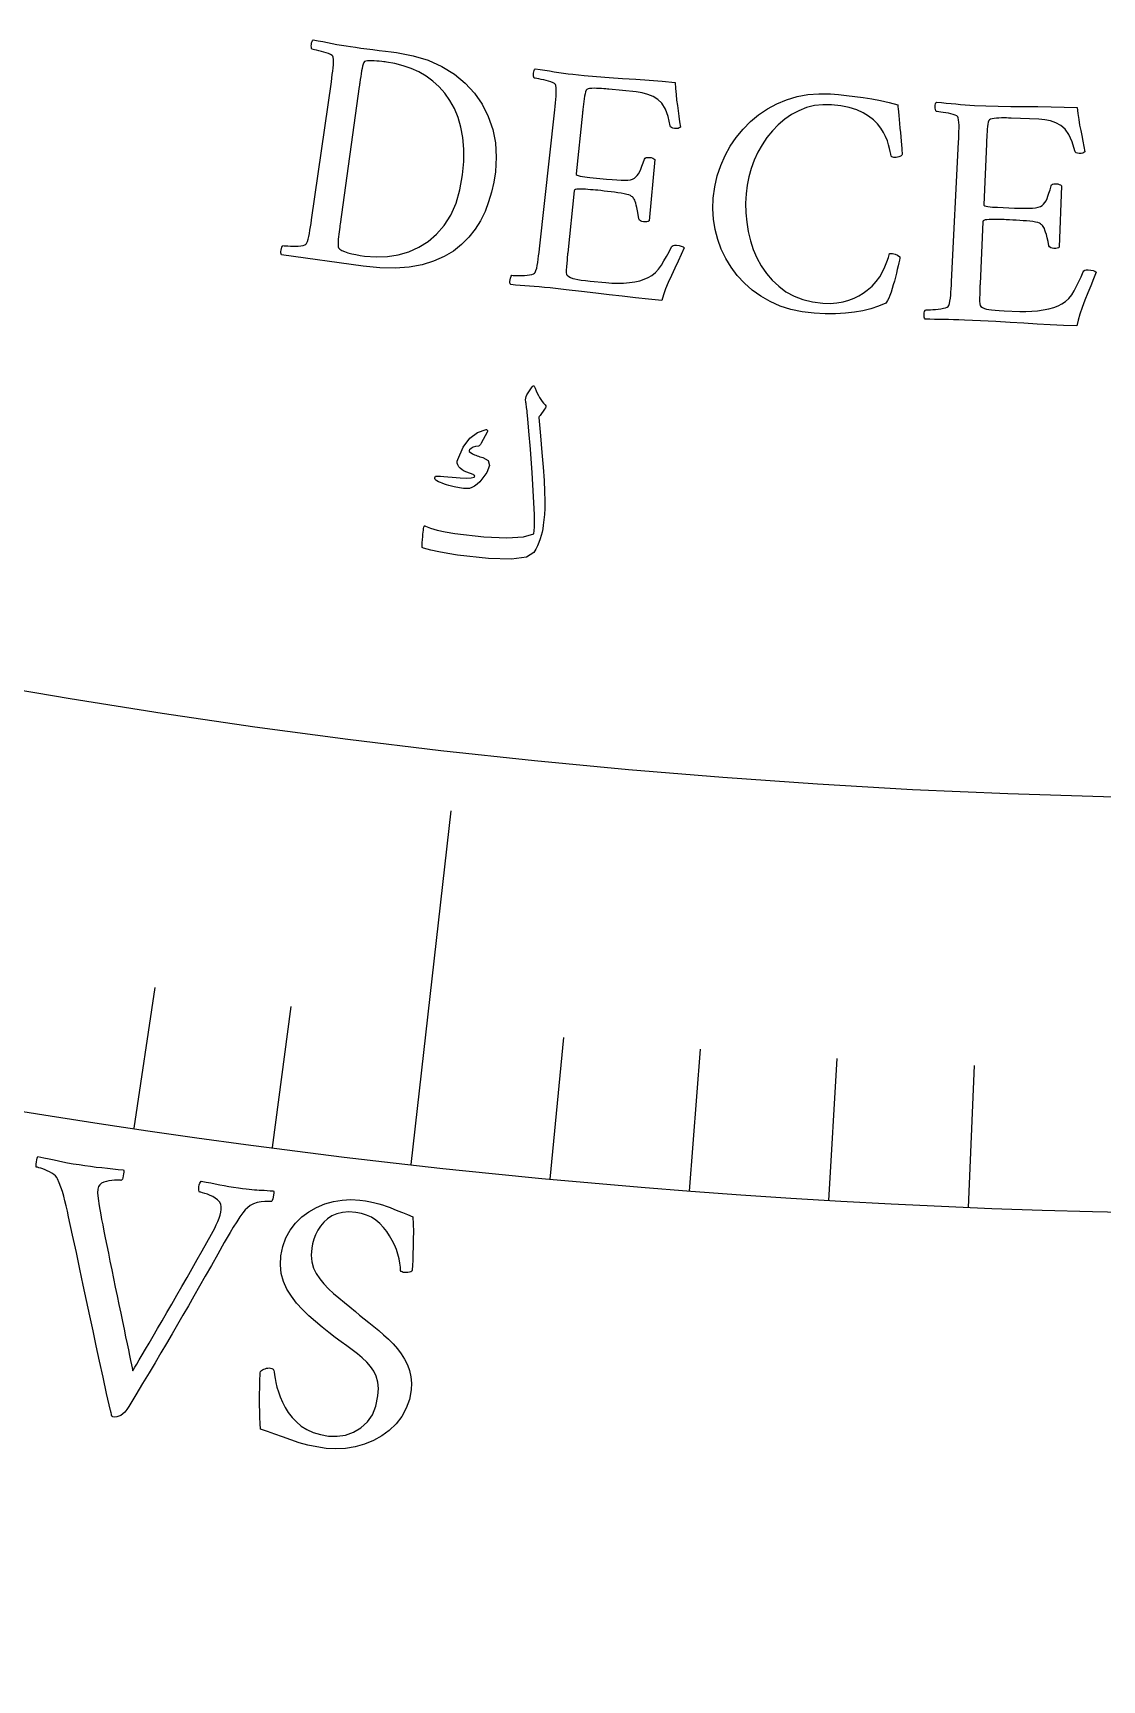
# Model space of a CAD drawing. Header units: millimetres. Extents: x -83 to 83, y -82 to 91.
# Drawn here: x -10.54 to -1.61, y -69.47 to -55.72 of the extents above; entities that cross this region are included whole.
import ezdxf

# ---------------------------------------------------------------- set-up
doc = ezdxf.new("R2010")
doc.units = ezdxf.units.MM
for name, color, linetype in [('CUT_OUTER', 1, 'Continuous'), ('ENGRAVE', 7, 'Continuous'), ('ENGRAVE_FINE', 8, 'Continuous'), ('TEXT', 5, 'Continuous')]:
    doc.layers.add(name, color=color, linetype=linetype)

msp = doc.modelspace()

# ---------------------------------------------------------------- linework, layer by layer
at = {"layer": 'CUT_OUTER'}
msp.add_arc((0, 0), 82.5, 179.648438, 0, dxfattribs=at)
at = {"layer": 'ENGRAVE'}
msp.add_lwpolyline([(-7.3814, -65.1708), (-7.0472, -62.2197)], dxfattribs=at)
for radius in [80.85, 80.85, 78.6844, 74.6625, 74.6625, 71.4862, 65.5875, 65.5875, 62.1225]:
    msp.add_circle((0, 0), radius, dxfattribs=at)
at = {"layer": 'ENGRAVE_FINE'}
for points in [[(-9.6943, -64.8671), (-9.5187, -63.6922)], [(-8.5392, -65.0292), (-8.3846, -63.8513)], [(-6.2212, -65.2918), (-6.1085, -64.1091)], [(-5.0589, -65.3921), (-4.9672, -64.2076)], [(-3.8949, -65.4717), (-3.8244, -64.2858)], [(-2.7297, -65.5307), (-2.6803, -64.3437)]]:
    msp.add_lwpolyline(points, dxfattribs=at)
at = {"layer": 'TEXT'}
for points in [[(-7.5057, -55.8887), (-7.3668, -55.9145), (-7.2399, -55.953), (-7.1248, -56.0043), (-7.0215, -56.0685), (-6.9308, -56.1435), (-6.8533, -56.2272), (-6.7891, -56.3198), (-6.7383, -56.4213), (-6.7014, -56.5297), (-6.6792, -56.6432), (-6.6717, -56.7618), (-6.6791, -56.8855), (-6.6921, -56.9707), (-6.7108, -57.0541), (-6.7354, -57.1358), (-6.7657, -57.2158), (-6.8028, -57.2923), (-6.8477, -57.3636), (-6.9003, -57.4298), (-6.9607, -57.4908), (-7.0296, -57.5451), (-7.1078, -57.5914), (-7.1951, -57.6295), (-7.2917, -57.6596), (-7.3983, -57.6799), (-7.5157, -57.6889), (-7.6437, -57.6866), (-7.7823, -57.6729), (-8.4636, -57.5769), (-8.4675, -57.5696), (-8.4694, -57.5605), (-8.4695, -57.5495), (-8.4677, -57.5368), (-8.4647, -57.5241), (-8.4611, -57.5137), (-8.457, -57.5055), (-8.4523, -57.4995), (-8.4421, -57.5007), (-8.4284, -57.5019), (-8.4112, -57.5031), (-8.3904, -57.5043), (-8.368, -57.505), (-8.346, -57.5048), (-8.3244, -57.5036), (-8.3032, -57.5014), (-8.2845, -57.4983), (-8.2705, -57.4941), (-8.2611, -57.489), (-8.2564, -57.4828), (-8.2489, -57.4657), (-8.2422, -57.446), (-8.2365, -57.4237), (-8.2316, -57.3988), (-8.2271, -57.3721), (-8.2227, -57.3443), (-8.2183, -57.3155), (-8.2139, -57.2856), (-8.0485, -56.1322), (-8.0443, -56.1021), (-8.0404, -56.073), (-8.0368, -56.0447), (-8.0334, -56.0172), (-8.031, -55.9913), (-8.0302, -55.9679), (-8.0309, -55.9469), (-8.0331, -55.9283), (-8.0357, -55.92), (-8.0429, -55.9121), (-8.0549, -55.9045), (-8.0715, -55.8973), (-8.0909, -55.8906), (-8.1108, -55.8843), (-8.1313, -55.8784), (-8.1523, -55.8729), (-8.172, -55.8682), (-8.1884, -55.8645), (-8.2015, -55.8617), (-8.2113, -55.86), (-8.2139, -55.8529), (-8.2155, -55.8439), (-8.2158, -55.8329), (-8.2151, -55.8199), (-8.2131, -55.8072), (-8.2099, -55.7967), (-8.2055, -55.7885), (-8.1999, -55.7826), (-8.1597, -55.79), (-8.1199, -55.7975), (-8.0805, -55.8051), (-8.0414, -55.8128), (-8.0026, -55.8202), (-7.9641, -55.827), (-7.9258, -55.8333), (-7.8878, -55.8389), (-7.8467, -55.8446), (-7.8018, -55.8506), (-7.7532, -55.857), (-7.7009, -55.8636), (-7.648, -55.8702), (-7.5978, -55.8766), (-7.5504, -55.8828), (-7.5057, -55.8887)], [(-7.8153, -56.1707), (-7.9755, -57.3221), (-7.9771, -57.3333), (-7.979, -57.3474), (-7.9814, -57.3644), (-7.9842, -57.3844), (-7.9869, -57.4057), (-7.989, -57.4267), (-7.9906, -57.4475), (-7.9916, -57.468), (-7.9919, -57.4864), (-7.9915, -57.5008), (-7.9904, -57.5113), (-7.9885, -57.5178), (-7.9785, -57.5296), (-7.9622, -57.5405), (-7.9395, -57.5505), (-7.9105, -57.5596), (-7.8776, -57.5678), (-7.8434, -57.5751), (-7.8077, -57.5816), (-7.7707, -57.5871), (-7.6744, -57.5947), (-7.5807, -57.5913), (-7.4896, -57.5768), (-7.4013, -57.5512), (-7.3177, -57.5141), (-7.2406, -57.465), (-7.1701, -57.4039), (-7.1063, -57.3308), (-7.0513, -57.2451), (-7.0075, -57.1462), (-6.9748, -57.0342), (-6.9532, -56.909), (-6.9435, -56.7977), (-6.9426, -56.6942), (-6.9505, -56.5984), (-6.967, -56.5103), (-6.9911, -56.4295), (-7.0214, -56.3554), (-7.058, -56.2881), (-7.101, -56.2275), (-7.1491, -56.1735), (-7.2014, -56.126), (-7.258, -56.0849), (-7.3188, -56.0502), (-7.3827, -56.0215), (-7.449, -55.9982), (-7.5174, -55.9803), (-7.5881, -55.9678), (-7.598, -55.9666), (-7.6112, -55.9651), (-7.6279, -55.9632), (-7.648, -55.9611), (-7.6695, -55.9591), (-7.6904, -55.9578), (-7.7106, -55.957), (-7.7303, -55.9568), (-7.7477, -55.9578), (-7.7612, -55.9603), (-7.7707, -55.9645), (-7.7764, -55.9702), (-7.7821, -55.9847), (-7.7873, -56.0015), (-7.7919, -56.0207), (-7.7961, -56.0422), (-7.7999, -56.0652), (-7.8036, -56.0888), (-7.8072, -56.1129), (-7.8107, -56.1375), (-7.8113, -56.1417), (-7.8119, -56.1458), (-7.8124, -56.15), (-7.813, -56.1541), (-7.8136, -56.1583), (-7.8142, -56.1624), (-7.8147, -56.1666), (-7.8153, -56.1707)], [(-6.0331, -56.0696), (-5.9369, -56.0794), (-5.8358, -56.0884), (-5.7299, -56.0967), (-5.6191, -56.1042), (-5.5066, -56.1117), (-5.3955, -56.1198), (-5.2859, -56.1287), (-5.1777, -56.1382), (-5.1751, -56.1893), (-5.1712, -56.2385), (-5.1661, -56.2856), (-5.1597, -56.3307), (-5.1529, -56.3752), (-5.1465, -56.4203), (-5.1406, -56.4661), (-5.1349, -56.5126), (-5.1435, -56.5179), (-5.1544, -56.5213), (-5.1675, -56.5227), (-5.1828, -56.5222), (-5.1984, -56.5196), (-5.2097, -56.5148), (-5.2167, -56.508), (-5.2193, -56.4992), (-5.2365, -56.4224), (-5.2595, -56.3601), (-5.2882, -56.3123), (-5.3228, -56.279), (-5.3622, -56.2557), (-5.4055, -56.2375), (-5.4527, -56.2245), (-5.5038, -56.2167), (-5.7326, -56.1938), (-5.7425, -56.1929), (-5.7558, -56.1918), (-5.7725, -56.1905), (-5.7926, -56.1891), (-5.8142, -56.1878), (-5.8351, -56.1872), (-5.8554, -56.1871), (-5.875, -56.1876), (-5.8924, -56.1891), (-5.9058, -56.1921), (-5.9152, -56.1965), (-5.9207, -56.2024), (-5.9259, -56.217), (-5.9305, -56.2337), (-5.9345, -56.2526), (-5.9378, -56.2737), (-5.9408, -56.296), (-5.9436, -56.3187), (-5.9463, -56.3418), (-5.9489, -56.3652), (-5.9498, -56.3744), (-5.9507, -56.3826), (-5.9514, -56.3897), (-5.9521, -56.3958), (-6.0055, -56.9016), (-6.0037, -56.9068), (-5.9974, -56.9116), (-5.9866, -56.9157), (-5.9711, -56.9192), (-5.9528, -56.9224), (-5.9334, -56.9253), (-5.9129, -56.9279), (-5.8914, -56.9304), (-5.7507, -56.9447), (-5.705, -56.949), (-5.6646, -56.952), (-5.6295, -56.9537), (-5.5997, -56.9542), (-5.5743, -56.953), (-5.5523, -56.9497), (-5.5337, -56.9443), (-5.5186, -56.9368), (-5.5058, -56.927), (-5.4942, -56.9146), (-5.4837, -56.8997), (-5.4744, -56.8821), (-5.4653, -56.8616), (-5.4555, -56.8376), (-5.4451, -56.8102), (-5.4339, -56.7793), (-5.4297, -56.7712), (-5.4215, -56.7658), (-5.4095, -56.7633), (-5.3936, -56.7635), (-5.3783, -56.7659), (-5.3657, -56.7697), (-5.3556, -56.775), (-5.3481, -56.7819), (-5.3963, -57.2938), (-5.4037, -57.298), (-5.4138, -57.3005), (-5.4265, -57.3015), (-5.4418, -57.3007), (-5.4568, -57.298), (-5.4684, -57.2933), (-5.4767, -57.2863), (-5.4816, -57.2773), (-5.4874, -57.2401), (-5.4928, -57.2085), (-5.4979, -57.1823), (-5.5027, -57.1615), (-5.5072, -57.145), (-5.5116, -57.1312), (-5.516, -57.1203), (-5.5202, -57.1121), (-5.5248, -57.1056), (-5.5299, -57.0996), (-5.5355, -57.0941), (-5.5417, -57.089), (-5.5504, -57.083), (-5.5637, -57.0774), (-5.5815, -57.0722), (-5.6039, -57.0675), (-5.6292, -57.0631), (-5.6557, -57.0589), (-5.6835, -57.0549), (-5.7125, -57.0511), (-5.7418, -57.0475), (-5.7701, -57.0442), (-5.7977, -57.0412), (-5.8243, -57.0384), (-5.8429, -57.0366), (-5.8627, -57.0348), (-5.8838, -57.0331), (-5.906, -57.0314), (-5.9281, -57.03), (-5.9487, -57.029), (-5.9678, -57.0286), (-5.9853, -57.0287), (-6.0001, -57.0299), (-6.0109, -57.0327), (-6.0177, -57.0372), (-6.0204, -57.0433), (-6.075, -57.5602), (-6.0753, -57.5633), (-6.0757, -57.5671), (-6.0762, -57.5716), (-6.0767, -57.5769), (-6.0788, -57.5977), (-6.0811, -57.6214), (-6.0834, -57.6478), (-6.0859, -57.677), (-6.0875, -57.7044), (-6.0871, -57.7254), (-6.0848, -57.7398), (-6.0806, -57.7478), (-6.0668, -57.7582), (-6.0511, -57.7667), (-6.0337, -57.7736), (-6.0145, -57.7786), (-5.9915, -57.7829), (-5.9627, -57.7872), (-5.928, -57.7915), (-5.8875, -57.7959), (-5.7559, -57.8092), (-5.7069, -57.8128), (-5.6581, -57.8139), (-5.6093, -57.8125), (-5.5607, -57.8086), (-5.5145, -57.8022), (-5.473, -57.7932), (-5.4363, -57.7815), (-5.4042, -57.7674), (-5.3718, -57.7485), (-5.3424, -57.725), (-5.3162, -57.6969), (-5.2931, -57.664), (-5.2717, -57.628), (-5.2505, -57.5904), (-5.2295, -57.5512), (-5.2087, -57.5103), (-5.2036, -57.5034), (-5.1951, -57.499), (-5.1833, -57.4969), (-5.1682, -57.4972), (-5.1453, -57.5003), (-5.1268, -57.5051), (-5.1126, -57.5116), (-5.1028, -57.5198), (-5.1278, -57.5746), (-5.1539, -57.631), (-5.181, -57.6891), (-5.2092, -57.7488), (-5.2357, -57.8072), (-5.2579, -57.8615), (-5.2756, -57.9116), (-5.2889, -57.9576), (-5.3996, -57.947), (-5.5099, -57.9356), (-5.6197, -57.9233), (-5.7291, -57.9101), (-5.8418, -57.8964), (-5.9615, -57.8825), (-6.0883, -57.8682), (-6.2222, -57.8536), (-6.2686, -57.8489), (-6.3127, -57.8449), (-6.3544, -57.8416), (-6.3936, -57.8391), (-6.432, -57.8367), (-6.471, -57.8337), (-6.5107, -57.83), (-6.551, -57.8257), (-6.5551, -57.8186), (-6.5573, -57.8096), (-6.5578, -57.7986), (-6.5564, -57.7858), (-6.5538, -57.773), (-6.5506, -57.7625), (-6.5467, -57.7542), (-6.5422, -57.748), (-6.532, -57.7489), (-6.5183, -57.7496), (-6.501, -57.7503), (-6.4802, -57.7508), (-6.4578, -57.7507), (-6.4358, -57.7498), (-6.4142, -57.7478), (-6.3931, -57.745), (-6.3746, -57.7413), (-6.3607, -57.7366), (-6.3515, -57.7312), (-6.347, -57.7248), (-6.3401, -57.7075), (-6.3341, -57.6876), (-6.329, -57.6651), (-6.325, -57.6401), (-6.3214, -57.6132), (-6.3179, -57.5853), (-6.3145, -57.5564), (-6.3111, -57.5263), (-6.184, -56.368), (-6.1808, -56.3379), (-6.1778, -56.3086), (-6.1751, -56.2802), (-6.1727, -56.2526), (-6.1712, -56.2267), (-6.1711, -56.2032), (-6.1725, -56.1823), (-6.1754, -56.1638), (-6.1782, -56.1556), (-6.1857, -56.1479), (-6.1979, -56.1407), (-6.2148, -56.1341), (-6.2343, -56.128), (-6.2544, -56.1223), (-6.2751, -56.1171), (-6.2963, -56.1124), (-6.3162, -56.1083), (-6.3327, -56.1051), (-6.3459, -56.1028), (-6.3557, -56.1015), (-6.3586, -56.0945), (-6.3604, -56.0855), (-6.3611, -56.0745), (-6.3608, -56.0615), (-6.3592, -56.0487), (-6.3564, -56.0381), (-6.3523, -56.0298), (-6.3469, -56.0237), (-6.3065, -56.0298), (-6.2664, -56.0359), (-6.2268, -56.0422), (-6.1874, -56.0486), (-6.1484, -56.0547), (-6.1097, -56.0603), (-6.0712, -56.0652), (-6.0331, -56.0696)], [(-3.8811, -56.2344), (-3.8149, -56.2396), (-3.7474, -56.2462), (-3.6784, -56.2543), (-3.6079, -56.2637), (-3.5365, -56.2753), (-3.4647, -56.2895), (-3.3926, -56.3065), (-3.3201, -56.3262), (-3.3197, -56.3299), (-3.3186, -56.3407), (-3.3166, -56.3587), (-3.3139, -56.384), (-3.3108, -56.4141), (-3.3076, -56.4466), (-3.3045, -56.4816), (-3.3012, -56.5191), (-3.298, -56.5569), (-3.2949, -56.5929), (-3.2918, -56.6272), (-3.2888, -56.6598), (-3.2862, -56.6882), (-3.2845, -56.7101), (-3.2836, -56.7254), (-3.2835, -56.7343), (-3.2838, -56.7398), (-3.2869, -56.7453), (-3.2927, -56.7505), (-3.3013, -56.7556), (-3.3113, -56.7599), (-3.3217, -56.7628), (-3.3323, -56.7643), (-3.3432, -56.7644), (-3.3524, -56.7633), (-3.3609, -56.7612), (-3.3687, -56.7581), (-3.3757, -56.754), (-3.3783, -56.7364), (-3.3826, -56.7144), (-3.3886, -56.6882), (-3.3961, -56.6576), (-3.4065, -56.6245), (-3.421, -56.5904), (-3.4395, -56.5553), (-3.462, -56.5193), (-3.4897, -56.4839), (-3.5234, -56.4507), (-3.5632, -56.4198), (-3.6092, -56.3911), (-3.6624, -56.3662), (-3.7243, -56.3468), (-3.7946, -56.3329), (-3.8736, -56.3245), (-3.9458, -56.3238), (-4.0153, -56.3317), (-4.082, -56.3484), (-4.146, -56.3738), (-4.2067, -56.4066), (-4.2637, -56.4455), (-4.3169, -56.4907), (-4.3664, -56.5421), (-4.4116, -56.5983), (-4.452, -56.658), (-4.4876, -56.7213), (-4.5183, -56.788), (-4.5438, -56.8569), (-4.5637, -56.9263), (-4.5779, -56.9964), (-4.5864, -57.0671), (-4.5901, -57.1464), (-4.5883, -57.2254), (-4.5811, -57.3041), (-4.5684, -57.3825), (-4.55, -57.4593), (-4.5257, -57.5327), (-4.4954, -57.603), (-4.4592, -57.67), (-4.4168, -57.7325), (-4.3684, -57.7891), (-4.3137, -57.8397), (-4.2529, -57.8845), (-4.1857, -57.9219), (-4.112, -57.9504), (-4.0318, -57.9699), (-3.9451, -57.9805), (-3.8841, -57.9822), (-3.8275, -57.9786), (-3.7754, -57.9698), (-3.7277, -57.9557), (-3.684, -57.938), (-3.6439, -57.9183), (-3.6074, -57.8967), (-3.5745, -57.873), (-3.5344, -57.838), (-3.4998, -57.8006), (-3.4707, -57.7607), (-3.4471, -57.7183), (-3.4277, -57.6761), (-3.4113, -57.6365), (-3.398, -57.5995), (-3.3875, -57.5651), (-3.3643, -57.5658), (-3.3424, -57.5706), (-3.3217, -57.5795), (-3.3023, -57.5925), (-3.3036, -57.6046), (-3.3065, -57.6216), (-3.3108, -57.6434), (-3.3166, -57.67), (-3.3235, -57.6996), (-3.3309, -57.7304), (-3.339, -57.7624), (-3.3477, -57.7956), (-3.3568, -57.8284), (-3.3662, -57.8592), (-3.3758, -57.8881), (-3.3856, -57.9151), (-3.3953, -57.9387), (-3.4043, -57.9574), (-3.4127, -57.9713), (-3.4204, -57.9803), (-3.4803, -58.0056), (-3.5438, -58.0267), (-3.611, -58.0438), (-3.6819, -58.0566), (-3.7575, -58.0653), (-3.8388, -58.0696), (-3.9259, -58.0695), (-4.0187, -58.0651), (-4.1176, -58.0537), (-4.2115, -58.0336), (-4.3006, -58.0047), (-4.3847, -57.9672), (-4.463, -57.9221), (-4.535, -57.8708), (-4.6005, -57.8133), (-4.6596, -57.7495), (-4.7117, -57.6806), (-4.7563, -57.6077), (-4.7935, -57.5308), (-4.8232, -57.45), (-4.845, -57.3663), (-4.8582, -57.2806), (-4.8631, -57.1929), (-4.8596, -57.1034), (-4.8473, -57.0092), (-4.8269, -56.9187), (-4.7983, -56.8318), (-4.7615, -56.7485), (-4.7177, -56.6698), (-4.6676, -56.5962), (-4.6114, -56.5278), (-4.549, -56.4646), (-4.4811, -56.4078), (-4.4082, -56.3584), (-4.3304, -56.3165), (-4.2476, -56.2821), (-4.1607, -56.2561), (-4.0707, -56.2395), (-3.9775, -56.2323), (-3.8811, -56.2344)], [(-2.6798, -56.3296), (-2.5832, -56.3336), (-2.4818, -56.3365), (-2.3755, -56.3385), (-2.2645, -56.3394), (-2.1517, -56.3401), (-2.0404, -56.3417), (-1.9304, -56.344), (-1.8219, -56.3471), (-1.8162, -56.3979), (-1.8094, -56.4467), (-1.8014, -56.4934), (-1.7924, -56.5381), (-1.783, -56.5821), (-1.7739, -56.6268), (-1.7652, -56.6721), (-1.7569, -56.7182), (-1.7651, -56.724), (-1.7757, -56.7281), (-1.7887, -56.7303), (-1.804, -56.7307), (-1.8198, -56.7289), (-1.8313, -56.7249), (-1.8387, -56.7185), (-1.8419, -56.7099), (-1.8636, -56.6342), (-1.8903, -56.5734), (-1.9218, -56.5274), (-1.9583, -56.4963), (-1.999, -56.4753), (-2.0433, -56.4597), (-2.0912, -56.4496), (-2.1427, -56.4448), (-2.3724, -56.4356), (-2.3824, -56.4353), (-2.3957, -56.435), (-2.4125, -56.4347), (-2.4327, -56.4345), (-2.4542, -56.4345), (-2.4752, -56.4351), (-2.4954, -56.4362), (-2.515, -56.4379), (-2.5323, -56.4404), (-2.5454, -56.4442), (-2.5546, -56.4492), (-2.5597, -56.4554), (-2.564, -56.4703), (-2.5676, -56.4872), (-2.5704, -56.5063), (-2.5725, -56.5276), (-2.5742, -56.5501), (-2.5756, -56.5729), (-2.5769, -56.5961), (-2.5781, -56.6196), (-2.5785, -56.6289), (-2.5789, -56.6371), (-2.5792, -56.6442), (-2.5795, -56.6503), (-2.6026, -57.1584), (-2.6006, -57.1635), (-2.594, -57.1679), (-2.5829, -57.1713), (-2.5672, -57.174), (-2.5488, -57.176), (-2.5292, -57.1778), (-2.5087, -57.1792), (-2.487, -57.1803), (-2.3457, -57.1863), (-2.2999, -57.1878), (-2.2594, -57.1884), (-2.2243, -57.188), (-2.1945, -57.1867), (-2.1691, -57.184), (-2.1474, -57.1794), (-2.1292, -57.1729), (-2.1146, -57.1645), (-2.1024, -57.154), (-2.0915, -57.1409), (-2.0819, -57.1254), (-2.0736, -57.1073), (-2.0658, -57.0863), (-2.0575, -57.0618), (-2.0487, -57.0338), (-2.0394, -57.0023), (-2.0357, -56.9939), (-2.0278, -56.988), (-2.016, -56.9848), (-2.0001, -56.9841), (-1.9847, -56.9855), (-1.9719, -56.9886), (-1.9615, -56.9933), (-1.9536, -56.9997), (-1.9712, -57.5136), (-1.9783, -57.5182), (-1.9882, -57.5214), (-2.0008, -57.523), (-2.0162, -57.5232), (-2.0313, -57.5214), (-2.0432, -57.5174), (-2.0519, -57.5109), (-2.0573, -57.5022), (-2.0653, -57.4654), (-2.0726, -57.4342), (-2.0793, -57.4083), (-2.0852, -57.3879), (-2.0907, -57.3716), (-2.096, -57.3582), (-2.101, -57.3475), (-2.1057, -57.3396), (-2.1106, -57.3334), (-2.1161, -57.3277), (-2.122, -57.3225), (-2.1286, -57.3178), (-2.1376, -57.3123), (-2.1511, -57.3075), (-2.1692, -57.3034), (-2.1919, -57.3001), (-2.2174, -57.2971), (-2.2441, -57.2945), (-2.2721, -57.2922), (-2.3013, -57.2902), (-2.3307, -57.2884), (-2.3592, -57.2868), (-2.3869, -57.2854), (-2.4137, -57.2841), (-2.4323, -57.2834), (-2.4522, -57.2829), (-2.4733, -57.2824), (-2.4956, -57.282), (-2.5178, -57.2819), (-2.5384, -57.2822), (-2.5575, -57.283), (-2.575, -57.2841), (-2.5897, -57.2862), (-2.6003, -57.2896), (-2.6067, -57.2945), (-2.6091, -57.3008), (-2.6327, -57.82), (-2.6329, -57.8231), (-2.6331, -57.8269), (-2.6333, -57.8315), (-2.6335, -57.8367), (-2.6344, -57.8577), (-2.6352, -57.8814), (-2.636, -57.9079), (-2.6367, -57.9373), (-2.6366, -57.9647), (-2.635, -57.9856), (-2.6319, -57.9999), (-2.6272, -58.0076), (-2.6128, -58.0171), (-2.5966, -58.0247), (-2.5789, -58.0305), (-2.5594, -58.0344), (-2.5362, -58.0373), (-2.5071, -58.0399), (-2.4723, -58.0421), (-2.4316, -58.0441), (-2.2994, -58.0495), (-2.2503, -58.0502), (-2.2015, -58.0484), (-2.1529, -58.0441), (-2.1046, -58.0373), (-2.0589, -58.0281), (-2.018, -58.0166), (-1.982, -58.0029), (-1.9508, -57.9868), (-1.9196, -57.9661), (-1.8917, -57.9409), (-1.8672, -57.9112), (-1.8461, -57.877), (-1.8268, -57.8398), (-1.8079, -57.801), (-1.7893, -57.7606), (-1.771, -57.7186), (-1.7663, -57.7114), (-1.7581, -57.7064), (-1.7464, -57.7036), (-1.7314, -57.703), (-1.7083, -57.7047), (-1.6896, -57.7084), (-1.675, -57.7141), (-1.6648, -57.7217), (-1.6864, -57.7779), (-1.7091, -57.8358), (-1.7327, -57.8953), (-1.7573, -57.9566), (-1.7803, -58.0166), (-1.7991, -58.0721), (-1.8139, -58.1232), (-1.8244, -58.1698), (-1.9355, -58.1659), (-2.0463, -58.161), (-2.1567, -58.1553), (-2.2666, -58.1487), (-2.38, -58.1417), (-2.5003, -58.1349), (-2.6277, -58.1282), (-2.7622, -58.1217), (-2.8089, -58.1197), (-2.8531, -58.1183), (-2.8949, -58.1176), (-2.9342, -58.1174), (-2.9727, -58.1173), (-3.0118, -58.1166), (-3.0516, -58.1153), (-3.0921, -58.1134), (-3.0966, -58.1065), (-3.0994, -58.0976), (-3.1005, -58.0867), (-3.0999, -58.0738), (-3.0981, -58.061), (-3.0955, -58.0503), (-3.0921, -58.0417), (-3.088, -58.0353), (-3.0778, -58.0356), (-3.064, -58.0355), (-3.0467, -58.0351), (-3.0259, -58.0344), (-3.0035, -58.033), (-2.9816, -58.0307), (-2.9602, -58.0275), (-2.9393, -58.0234), (-2.921, -58.0186), (-2.9074, -58.0131), (-2.8986, -58.0071), (-2.8945, -58.0005), (-2.8886, -57.9828), (-2.8838, -57.9626), (-2.8801, -57.9398), (-2.8775, -57.9146), (-2.8756, -57.8876), (-2.8738, -57.8595), (-2.872, -57.8304), (-2.8705, -57.8003), (-2.8127, -56.6364), (-2.8112, -56.6062), (-2.81, -56.5768), (-2.8091, -56.5482), (-2.8083, -56.5206), (-2.8083, -56.4946), (-2.8096, -56.4712), (-2.8122, -56.4503), (-2.8162, -56.432), (-2.8195, -56.424), (-2.8274, -56.4168), (-2.8401, -56.4104), (-2.8573, -56.4048), (-2.8772, -56.3998), (-2.8976, -56.3954), (-2.9185, -56.3914), (-2.94, -56.3879), (-2.9601, -56.3851), (-2.9768, -56.3829), (-2.99, -56.3814), (-2.9999, -56.3806), (-3.0032, -56.3738), (-3.0056, -56.3649), (-3.007, -56.354), (-3.0074, -56.341), (-3.0066, -56.3281), (-3.0044, -56.3174), (-3.0008, -56.3088), (-2.9958, -56.3025), (-2.9551, -56.3061), (-2.9148, -56.3099), (-2.8748, -56.3137), (-2.8351, -56.3178), (-2.7958, -56.3216), (-2.7568, -56.3248), (-2.7181, -56.3275), (-2.6798, -56.3296)], [(-6.3465, -58.6901), (-6.3384, -58.711), (-6.3298, -58.731), (-6.3205, -58.75), (-6.3107, -58.7679), (-6.3002, -58.7849), (-6.289, -58.8009), (-6.2769, -58.816), (-6.264, -58.8301), (-6.2592, -58.8377), (-6.2583, -58.8461), (-6.2611, -58.8553), (-6.2677, -58.8653), (-6.3065, -58.9173), (-6.3103, -58.923), (-6.3131, -58.9279), (-6.315, -58.9319), (-6.3158, -58.9351), (-6.3018, -59.0885), (-6.29, -59.227), (-6.2805, -59.3507), (-6.2732, -59.4595), (-6.2684, -59.5532), (-6.2662, -59.6318), (-6.2666, -59.6953), (-6.2695, -59.7436), (-6.2791, -59.8344), (-6.2837, -59.863), (-6.2898, -59.8916), (-6.2972, -59.9202), (-6.3061, -59.9487), (-6.3165, -59.9771), (-6.3285, -60.0055), (-6.3422, -60.0339), (-6.3575, -60.0622), (-6.4183, -60.1001), (-6.545, -60.1165), (-6.7379, -60.111), (-6.9965, -60.083), (-7.0769, -60.0708), (-7.151, -60.0573), (-7.2189, -60.0426), (-7.2804, -60.0268), (-7.2858, -60.0236), (-7.2894, -60.0196), (-7.2913, -60.0145), (-7.2914, -60.0085), (-7.2896, -59.98), (-7.2878, -59.9541), (-7.286, -59.9307), (-7.2841, -59.91), (-7.2822, -59.8915), (-7.2801, -59.8753), (-7.278, -59.8611), (-7.2758, -59.849), (-7.2741, -59.8423), (-7.2712, -59.8388), (-7.2671, -59.8385), (-7.2617, -59.8414), (-7.2199, -59.8597), (-7.1652, -59.876), (-7.0975, -59.8903), (-7.0169, -59.9024), (-6.775, -59.9302), (-6.5845, -59.9398), (-6.4455, -59.9318), (-6.358, -59.9067), (-6.3521, -59.8503), (-6.3527, -59.7466), (-6.3596, -59.5956), (-6.3727, -59.3974), (-6.3873, -59.1987), (-6.3987, -59.0484), (-6.4071, -58.9464), (-6.4127, -58.8927), (-6.4147, -58.878), (-6.4165, -58.8642), (-6.4183, -58.8514), (-6.4198, -58.8395), (-6.4213, -58.8287), (-6.4227, -58.819), (-6.4239, -58.8106), (-6.4251, -58.8033), (-6.4266, -58.7876), (-6.4255, -58.7728), (-6.4217, -58.7591), (-6.4152, -58.7463), (-6.373, -58.6797), (-6.3696, -58.6753), (-6.3662, -58.6725), (-6.3628, -58.6713), (-6.3593, -58.6718), (-6.3552, -58.6747), (-6.3517, -58.6787), (-6.3488, -58.6838), (-6.3465, -58.6901)], [(-6.7558, -59.0344), (-6.7525, -59.0352), (-6.7497, -59.037), (-6.7474, -59.0396), (-6.7457, -59.043), (-6.7454, -59.046), (-6.7455, -59.0492), (-6.7461, -59.0525), (-6.7472, -59.056), (-6.7969, -59.1497), (-6.8027, -59.1591), (-6.8085, -59.1662), (-6.8143, -59.1709), (-6.82, -59.1733), (-6.8438, -59.1772), (-6.8644, -59.1836), (-6.8818, -59.1925), (-6.896, -59.2039), (-6.8993, -59.2103), (-6.8967, -59.2178), (-6.8882, -59.2266), (-6.8738, -59.2364), (-6.8639, -59.2412), (-6.8537, -59.2458), (-6.8431, -59.2502), (-6.8322, -59.2544), (-6.8207, -59.2584), (-6.8087, -59.2622), (-6.796, -59.2659), (-6.7827, -59.2694), (-6.7384, -59.2943), (-6.728, -59.3361), (-6.7517, -59.395), (-6.8095, -59.4708), (-6.8323, -59.4926), (-6.8541, -59.5092), (-6.8748, -59.5206), (-6.8944, -59.5266), (-6.9154, -59.5285), (-6.9439, -59.527), (-6.98, -59.5219), (-7.0236, -59.5134), (-7.0459, -59.5085), (-7.0668, -59.5031), (-7.0866, -59.4971), (-7.1051, -59.4906), (-7.1223, -59.4838), (-7.1385, -59.4772), (-7.1535, -59.4707), (-7.1673, -59.4643), (-7.1756, -59.4583), (-7.1812, -59.4519), (-7.1843, -59.4451), (-7.1847, -59.4379), (-7.1826, -59.4307), (-7.1786, -59.4259), (-7.1724, -59.4235), (-7.1642, -59.4234), (-7.1384, -59.4248), (-7.1091, -59.4268), (-7.0764, -59.4294), (-7.0403, -59.4326), (-6.9728, -59.4386), (-6.9199, -59.4407), (-6.8814, -59.4389), (-6.8575, -59.4334), (-6.8542, -59.4315), (-6.8523, -59.4288), (-6.8516, -59.4253), (-6.8523, -59.4208), (-6.8536, -59.418), (-6.8563, -59.4152), (-6.8604, -59.4125), (-6.8659, -59.4099), (-6.9178, -59.3907), (-6.9393, -59.3817), (-6.9575, -59.3711), (-6.9721, -59.3591), (-6.9833, -59.3456), (-6.9924, -59.3302), (-6.997, -59.3149), (-6.9971, -59.2996), (-6.9929, -59.2844), (-6.9471, -59.1838), (-6.8924, -59.1086), (-6.8286, -59.0588), (-6.7558, -59.0344)], [(-10.1552, -65.1719), (-10.1065, -65.1792), (-10.0586, -65.1857), (-10.0112, -65.1915), (-9.9646, -65.1965), (-9.9185, -65.2013), (-9.8728, -65.2061), (-9.8275, -65.211), (-9.7826, -65.2161), (-9.7812, -65.2242), (-9.7812, -65.2351), (-9.7826, -65.2488), (-9.7853, -65.2653), (-9.789, -65.2811), (-9.7929, -65.2926), (-9.7973, -65.2998), (-9.8019, -65.3028), (-9.8102, -65.3021), (-9.8226, -65.3018), (-9.8391, -65.3018), (-9.8599, -65.3021), (-9.8825, -65.3035), (-9.9049, -65.3065), (-9.9269, -65.3112), (-9.9485, -65.3175), (-9.9678, -65.3265), (-9.9825, -65.3392), (-9.9926, -65.3555), (-9.9982, -65.3756), (-9.9996, -65.4078), (-9.9961, -65.4544), (-9.9877, -65.5154), (-9.9744, -65.5907), (-9.9666, -65.63), (-9.9576, -65.6753), (-9.9474, -65.7266), (-9.9358, -65.7839), (-9.9233, -65.8457), (-9.9102, -65.9107), (-9.8965, -65.9787), (-9.8823, -66.0497), (-9.8677, -66.1224), (-9.8528, -66.195), (-9.8376, -66.2677), (-9.8223, -66.3404), (-9.8071, -66.4117), (-9.7927, -66.4801), (-9.7789, -66.5455), (-9.7659, -66.608), (-9.7539, -66.6663), (-9.743, -66.719), (-9.7333, -66.7661), (-9.7247, -66.8077), (-9.7176, -66.842), (-9.7121, -66.8675), (-9.7084, -66.8842), (-9.7065, -66.8919), (-9.7, -66.882), (-9.6887, -66.8637), (-9.6727, -66.8371), (-9.6518, -66.8023), (-9.6271, -66.7605), (-9.5994, -66.7134), (-9.5687, -66.6609), (-9.5352, -66.6031), (-9.4993, -66.5409), (-9.4616, -66.4756), (-9.4221, -66.4072), (-9.3808, -66.3355), (-9.3386, -66.262), (-9.2961, -66.188), (-9.2535, -66.1133), (-9.2106, -66.038), (-9.1683, -65.9636), (-9.1274, -65.8913), (-9.0879, -65.8213), (-9.0497, -65.7534), (-9.0355, -65.7278), (-9.022, -65.7013), (-9.0092, -65.6739), (-8.9971, -65.6456), (-8.9864, -65.6178), (-8.978, -65.5922), (-8.9719, -65.5687), (-8.968, -65.5473), (-8.9673, -65.5234), (-8.9723, -65.5019), (-8.9829, -65.4829), (-8.9992, -65.4663), (-9.0187, -65.4518), (-9.0393, -65.4391), (-9.0609, -65.4284), (-9.0836, -65.4194), (-9.105, -65.4123), (-9.1229, -65.4068), (-9.1374, -65.4029), (-9.1483, -65.4008), (-9.153, -65.3951), (-9.1556, -65.3858), (-9.1562, -65.373), (-9.1547, -65.3567), (-9.1516, -65.3403), (-9.1474, -65.327), (-9.1421, -65.3168), (-9.1356, -65.3099), (-9.095, -65.3172), (-9.0556, -65.3246), (-9.0173, -65.332), (-8.9802, -65.3394), (-8.943, -65.3466), (-8.9047, -65.3533), (-8.8651, -65.3596), (-8.8242, -65.3654), (-8.7907, -65.3699), (-8.7608, -65.3736), (-8.7345, -65.3766), (-8.7119, -65.3789), (-8.6911, -65.3808), (-8.6705, -65.3824), (-8.6501, -65.3838), (-8.6299, -65.385), (-8.6085, -65.3862), (-8.5849, -65.3877), (-8.559, -65.3895), (-8.5307, -65.3916), (-8.5293, -65.3998), (-8.5293, -65.411), (-8.531, -65.4251), (-8.5342, -65.4423), (-8.5381, -65.4585), (-8.5417, -65.47), (-8.5452, -65.4768), (-8.5483, -65.4787), (-8.5607, -65.4781), (-8.5792, -65.4787), (-8.604, -65.4804), (-8.635, -65.4833), (-8.6678, -65.489), (-8.6978, -65.499), (-8.725, -65.5133), (-8.7495, -65.532), (-8.7671, -65.5498), (-8.7878, -65.5752), (-8.8118, -65.6085), (-8.839, -65.6495), (-8.8671, -65.6939), (-8.8937, -65.7375), (-8.9189, -65.7804), (-8.9426, -65.8224), (-8.9975, -65.9198), (-9.0502, -66.0131), (-9.1007, -66.1022), (-9.149, -66.1873), (-9.1959, -66.2695), (-9.2422, -66.3502), (-9.288, -66.4293), (-9.3333, -66.5069), (-9.3788, -66.5845), (-9.4252, -66.6635), (-9.4725, -66.744), (-9.5206, -66.8259), (-9.5708, -66.9107), (-9.6241, -66.9998), (-9.6806, -67.0933), (-9.7402, -67.1911), (-9.7571, -67.2166), (-9.7739, -67.2374), (-9.7907, -67.2533), (-9.8073, -67.2645), (-9.8238, -67.2719), (-9.8401, -67.2765), (-9.8563, -67.2784), (-9.8722, -67.2774), (-9.8765, -67.2755), (-9.8801, -67.2711), (-9.8829, -67.2641), (-9.885, -67.2547), (-9.8867, -67.2448), (-9.8887, -67.2362), (-9.8909, -67.229), (-9.8932, -67.2231), (-9.9246, -67.0815), (-9.9547, -66.9447), (-9.9835, -66.8126), (-10.011, -66.6853), (-10.038, -66.5599), (-10.065, -66.4334), (-10.0921, -66.3058), (-10.1193, -66.1773), (-10.1473, -66.0448), (-10.1772, -65.9056), (-10.2087, -65.7597), (-10.242, -65.6071), (-10.2519, -65.5603), (-10.262, -65.5158), (-10.2723, -65.4738), (-10.2827, -65.4341), (-10.2937, -65.3962), (-10.306, -65.3599), (-10.3195, -65.3249), (-10.3341, -65.2913), (-10.3414, -65.2779), (-10.352, -65.2652), (-10.3658, -65.2532), (-10.3829, -65.2419), (-10.4015, -65.2315), (-10.4202, -65.2223), (-10.4389, -65.2143), (-10.4575, -65.2075), (-10.475, -65.2019), (-10.4901, -65.1974), (-10.5028, -65.1942), (-10.5132, -65.1921), (-10.5141, -65.1893), (-10.5138, -65.1812), (-10.5122, -65.1679), (-10.5094, -65.1494), (-10.5062, -65.1308), (-10.5034, -65.1171), (-10.501, -65.1084), (-10.4991, -65.1046), (-10.4495, -65.1143), (-10.4044, -65.1234), (-10.3637, -65.132), (-10.3274, -65.14), (-10.2911, -65.1479), (-10.2503, -65.1558), (-10.205, -65.1638), (-10.1552, -65.1719)], [(-7.8098, -65.4689), (-7.7642, -65.475), (-7.7228, -65.482), (-7.6856, -65.4898), (-7.6526, -65.4986), (-7.6216, -65.5083), (-7.5903, -65.519), (-7.5587, -65.5307), (-7.5268, -65.5435), (-7.4928, -65.5573), (-7.4548, -65.5724), (-7.4129, -65.5887), (-7.3669, -65.6062), (-7.3649, -65.6675), (-7.364, -65.7296), (-7.3641, -65.7927), (-7.3653, -65.8566), (-7.367, -65.9168), (-7.3688, -65.9689), (-7.3707, -66.0128), (-7.3726, -66.0485), (-7.3736, -66.0559), (-7.378, -66.0619), (-7.3858, -66.0665), (-7.397, -66.0697), (-7.4092, -66.0718), (-7.4202, -66.0731), (-7.4298, -66.0735), (-7.4382, -66.0731), (-7.4484, -66.0711), (-7.4573, -66.0677), (-7.4648, -66.0629), (-7.471, -66.0566), (-7.4723, -66.0266), (-7.4764, -65.9938), (-7.4834, -65.9584), (-7.4932, -65.9202), (-7.5059, -65.8809), (-7.5215, -65.8421), (-7.5401, -65.8037), (-7.5617, -65.7658), (-7.5863, -65.7294), (-7.6138, -65.6956), (-7.6444, -65.6644), (-7.678, -65.6359), (-7.7147, -65.6114), (-7.7546, -65.5922), (-7.7975, -65.5785), (-7.8437, -65.5701), (-7.9025, -65.5664), (-7.9555, -65.5702), (-8.0028, -65.5814), (-8.0443, -65.6), (-8.0807, -65.6242), (-8.1126, -65.6522), (-8.1398, -65.684), (-8.1624, -65.7194), (-8.1808, -65.7569), (-8.1953, -65.7943), (-8.2058, -65.8319), (-8.2125, -65.8696), (-8.2159, -65.9288), (-8.2106, -65.9839), (-8.1968, -66.0349), (-8.1743, -66.0818), (-8.1452, -66.1256), (-8.1116, -66.1677), (-8.0733, -66.2078), (-8.0304, -66.2462), (-7.9851, -66.2837), (-7.9396, -66.3217), (-7.8938, -66.36), (-7.8479, -66.3988), (-7.8124, -66.4275), (-7.7749, -66.4576), (-7.7357, -66.4891), (-7.6946, -66.5219), (-7.653, -66.5562), (-7.6123, -66.592), (-7.5726, -66.6292), (-7.5337, -66.6678), (-7.4974, -66.7083), (-7.4653, -66.7508), (-7.4373, -66.7954), (-7.4135, -66.8422), (-7.3953, -66.8911), (-7.384, -66.9423), (-7.3798, -66.9956), (-7.3825, -67.0511), (-7.3972, -67.1315), (-7.4231, -67.2056), (-7.4601, -67.2735), (-7.5082, -67.3351), (-7.565, -67.3897), (-7.6278, -67.4364), (-7.6966, -67.4752), (-7.7714, -67.5061), (-7.8499, -67.5284), (-7.9295, -67.5415), (-8.0103, -67.5454), (-8.0923, -67.5402), (-8.169, -67.5287), (-8.2439, -67.513), (-8.3168, -67.4931), (-8.3878, -67.469), (-8.4559, -67.4437), (-8.5205, -67.4204), (-8.5814, -67.3991), (-8.6388, -67.3798), (-8.6421, -67.3323), (-8.6445, -67.2833), (-8.6462, -67.2328), (-8.647, -67.1808), (-8.6472, -67.1297), (-8.6471, -67.0818), (-8.6465, -67.0372), (-8.6456, -66.9958), (-8.6444, -66.9598), (-8.6433, -66.9314), (-8.6421, -66.9106), (-8.6409, -66.8974), (-8.6317, -66.8909), (-8.6221, -66.8851), (-8.612, -66.8799), (-8.6013, -66.8754), (-8.5904, -66.8719), (-8.5794, -66.8698), (-8.5684, -66.8691), (-8.5575, -66.8698), (-8.5449, -66.8732), (-8.5356, -66.8798), (-8.5294, -66.8896), (-8.5265, -66.9025), (-8.5236, -66.9273), (-8.5186, -66.9566), (-8.5116, -66.9903), (-8.5026, -67.0285), (-8.4907, -67.0694), (-8.4754, -67.1113), (-8.4566, -67.1543), (-8.4343, -67.1983), (-8.4078, -67.2414), (-8.3765, -67.2817), (-8.3404, -67.3192), (-8.2996, -67.3539), (-8.253, -67.384), (-8.1997, -67.408), (-8.1399, -67.4257), (-8.0735, -67.4372), (-8.0007, -67.4396), (-7.9311, -67.4289), (-7.865, -67.4053), (-7.8021, -67.3687), (-7.7474, -67.3197), (-7.7054, -67.2591), (-7.6761, -67.1868), (-7.6595, -67.1029), (-7.6562, -67.0416), (-7.661, -66.9864), (-7.6738, -66.9375), (-7.6947, -66.8949), (-7.7219, -66.8563), (-7.7536, -66.8195), (-7.79, -66.7846), (-7.8308, -66.7516), (-7.8747, -66.7189), (-7.9203, -66.6852), (-7.9675, -66.6505), (-8.0163, -66.6147), (-8.0704, -66.5722), (-8.1252, -66.5277), (-8.1806, -66.4814), (-8.2368, -66.433), (-8.2906, -66.3822), (-8.3389, -66.3281), (-8.3818, -66.2709), (-8.4194, -66.2106), (-8.4486, -66.1468), (-8.4665, -66.0793), (-8.4734, -66.008), (-8.469, -65.9329), (-8.4536, -65.8546), (-8.4282, -65.7829), (-8.3929, -65.7179), (-8.3477, -65.6595), (-8.2949, -65.6082), (-8.2367, -65.5646), (-8.173, -65.5285), (-8.1039, -65.5001), (-8.0317, -65.4797), (-7.9586, -65.4677), (-7.8847, -65.4641), (-7.8098, -65.4689)]]:
    msp.add_lwpolyline(points, close=True, dxfattribs=at)

doc.saveas('drawing.dxf')
